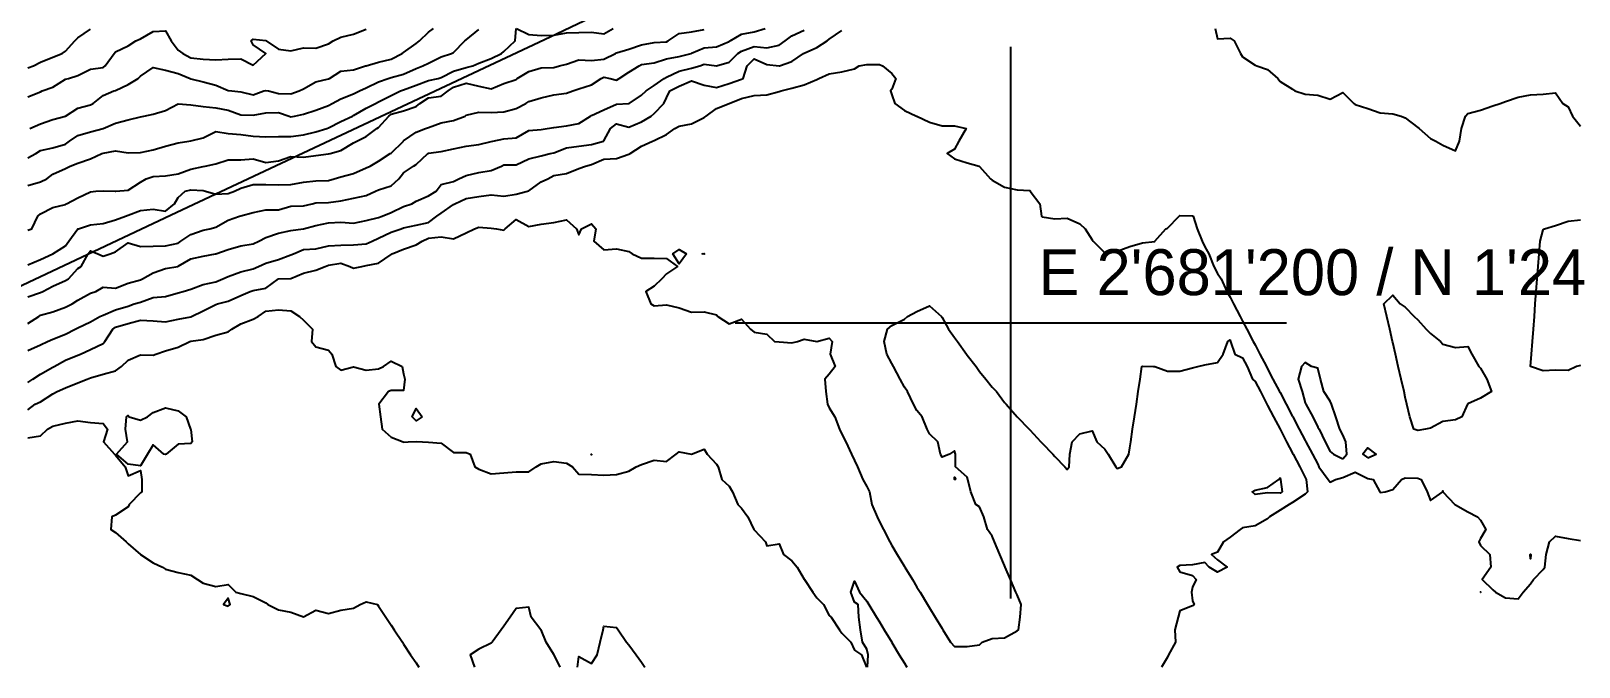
# Model space of a CAD drawing. Header units: metres. Extents: x 2681030 to 2681330, y 1246000 to 1246290.
# Drawn here: x 2681160.9 to 2681222.7, y 1246086.3 to 1246111.6 of the extents above; entities that cross this region are included whole.
import ezdxf

# ---------------------------------------------------------------- set-up
doc = ezdxf.new("R2010")
doc.units = ezdxf.units.M
for name, color, linetype in [('BASIS_HOEHENLINIEN', 8, 'Continuous'), ('BASIS_KOORD', 7, 'Continuous'), ('BASIS_PARZELLE', 7, 'Continuous')]:
    doc.layers.add(name, color=color, linetype=linetype)

msp = doc.modelspace()

# ---------------------------------------------------------------- linework, layer by layer
at = {"layer": 'BASIS_HOEHENLINIEN'}
for points in [[(2681160.75, 1246105.478, 0), (2681161.25, 1246105.625, 0), (2681161.499, 1246105.75, 0), (2681161.75, 1246105.928, 0), (2681162.25, 1246106.163, 0), (2681162.442, 1246106.25, 0), (2681162.75, 1246106.372, 0), (2681163.25, 1246106.541, 0), (2681163.702, 1246106.75, 0), (2681163.75, 1246106.767, 0), (2681164.25, 1246106.856, 0), (2681164.75, 1246106.781, 0), (2681165.25, 1246106.791, 0), (2681165.75, 1246106.905, 0), (2681166.25, 1246107.046, 0), (2681166.75, 1246107.185, 0), (2681167.179, 1246107.25, 0), (2681167.25, 1246107.264, 0), (2681167.75, 1246107.379, 0), (2681168.25, 1246107.63, 0), (2681168.75, 1246107.552, 0), (2681169.25, 1246107.513, 0), (2681169.75, 1246107.451, 0), (2681170.25, 1246107.419, 0), (2681170.75, 1246107.428, 0), (2681171.25, 1246107.44, 0), (2681171.75, 1246107.495, 0), (2681172.25, 1246107.625, 0), (2681172.692, 1246107.75, 0), (2681172.75, 1246107.773, 0), (2681173.25, 1246108.027, 0), (2681173.707, 1246108.25, 0), (2681173.75, 1246108.274, 0), (2681174.25, 1246108.563, 0), (2681174.625, 1246108.75, 0), (2681174.75, 1246108.815, 0), (2681175.25, 1246109.069, 0), (2681175.629, 1246109.25, 0), (2681175.75, 1246109.301, 0), (2681176.25, 1246109.477, 0), (2681176.75, 1246109.662, 0), (2681177.128, 1246109.75, 0), (2681177.25, 1246109.783, 0), (2681177.75, 1246110.04, 0), (2681178.25, 1246110.188, 0), (2681178.514, 1246110.25, 0), (2681178.75, 1246110.355, 0), (2681179.25, 1246110.551, 0), (2681179.657, 1246110.75, 0), (2681179.75, 1246110.83, 0), (2681180.21, 1246111.25, 0), (2681180.249, 1246111.75, 0)], [(2681160.75, 1246102.312, 0), (2681161.25, 1246102.527, 0), (2681161.743, 1246102.75, 0), (2681161.75, 1246102.756, 0), (2681162.25, 1246103.074, 0), (2681162.378, 1246103.25, 0), (2681162.75, 1246103.743, 0), (2681162.767, 1246103.75, 0), (2681163.25, 1246103.903, 0), (2681163.75, 1246103.956, 0), (2681164.25, 1246104.114, 0), (2681164.646, 1246104.25, 0), (2681164.75, 1246104.3, 0), (2681165.25, 1246104.483, 0), (2681165.75, 1246104.537, 0), (2681166.25, 1246104.455, 0), (2681166.601, 1246104.75, 0), (2681166.75, 1246105.005, 0), (2681167.035, 1246105.25, 0), (2681167.25, 1246105.301, 0), (2681167.75, 1246105.284, 0), (2681167.841, 1246105.25, 0), (2681168.25, 1246105.129, 0), (2681168.75, 1246105.154, 0), (2681169, 1246105.25, 0), (2681169.25, 1246105.367, 0), (2681169.75, 1246105.519, 0), (2681170.25, 1246105.522, 0), (2681170.75, 1246105.503, 0), (2681171.25, 1246105.516, 0), (2681171.75, 1246105.616, 0), (2681172.25, 1246105.664, 0), (2681172.75, 1246105.684, 0), (2681172.982, 1246105.75, 0), (2681173.25, 1246105.82, 0), (2681173.75, 1246105.956, 0), (2681174.25, 1246106.177, 0), (2681174.419, 1246106.25, 0), (2681174.75, 1246106.45, 0), (2681175.218, 1246106.75, 0), (2681175.25, 1246106.771, 0), (2681175.743, 1246107.25, 0), (2681175.75, 1246107.257, 0), (2681176.25, 1246107.609, 0), (2681176.623, 1246107.75, 0), (2681176.75, 1246107.798, 0), (2681177.25, 1246107.978, 0), (2681177.75, 1246108.066, 0), (2681178.204, 1246108.25, 0), (2681178.25, 1246108.284, 0), (2681178.75, 1246108.404, 0), (2681179.25, 1246108.39, 0), (2681179.75, 1246108.413, 0), (2681180.25, 1246108.547, 0), (2681180.63, 1246108.75, 0), (2681180.75, 1246108.824, 0), (2681181.25, 1246108.973, 0), (2681181.75, 1246109.094, 0), (2681182.25, 1246109.157, 0), (2681182.506, 1246109.25, 0), (2681182.75, 1246109.337, 0), (2681183.25, 1246109.502, 0), (2681183.646, 1246109.75, 0), (2681183.75, 1246109.799, 0), (2681183.994, 1246109.75, 0), (2681184.25, 1246109.681, 0), (2681184.353, 1246109.75, 0), (2681184.75, 1246110.001, 0), (2681185.163, 1246110.25, 0), (2681185.25, 1246110.305, 0), (2681185.75, 1246110.37, 0), (2681186.25, 1246110.539, 0), (2681186.75, 1246110.631, 0), (2681187.229, 1246110.75, 0), (2681187.25, 1246110.756, 0), (2681187.75, 1246110.977, 0), (2681188.25, 1246111.018, 0), (2681188.75, 1246111.23, 0), (2681188.788, 1246111.25, 0), (2681189.25, 1246111.515, 0), (2681189.75, 1246111.605, 0), (2681190.195, 1246111.75, 0)], [(2681160.75, 1246109.019, 0), (2681161.25, 1246109.218, 0), (2681161.322, 1246109.25, 0), (2681161.75, 1246109.405, 0), (2681162.25, 1246109.719, 0), (2681162.375, 1246109.75, 0), (2681162.75, 1246109.872, 0), (2681163.25, 1246110.122, 0), (2681163.75, 1246110.193, 0), (2681163.841, 1246110.25, 0), (2681164.192, 1246110.75, 0), (2681164.25, 1246110.819, 0), (2681164.75, 1246111.055, 0), (2681165.059, 1246111.25, 0), (2681165.25, 1246111.326, 0), (2681165.75, 1246111.624, 0), (2681166.25, 1246111.645, 0), (2681166.473, 1246111.25, 0), (2681166.75, 1246110.882, 0), (2681166.936, 1246110.75, 0), (2681167.25, 1246110.571, 0), (2681167.75, 1246110.516, 0), (2681168.25, 1246110.497, 0), (2681168.75, 1246110.515, 0), (2681169.25, 1246110.537, 0), (2681169.75, 1246110.282, 0), (2681170.25, 1246110.75, 0), (2681169.75, 1246111.093, 0), (2681169.667, 1246111.25, 0), (2681169.75, 1246111.318, 0), (2681170.25, 1246111.261, 0), (2681170.257, 1246111.25, 0), (2681170.75, 1246110.919, 0), (2681171.25, 1246110.858, 0), (2681171.75, 1246110.969, 0), (2681172.25, 1246110.96, 0), (2681172.75, 1246111.136, 0), (2681172.934, 1246111.25, 0), (2681173.25, 1246111.401, 0), (2681173.75, 1246111.52, 0), (2681174.25, 1246111.718, 0)], [(2681160.75, 1246110.173, 0), (2681160.967, 1246110.25, 0), (2681161.25, 1246110.395, 0), (2681161.75, 1246110.594, 0), (2681162.114, 1246110.75, 0), (2681162.25, 1246110.833, 0), (2681162.62, 1246111.25, 0), (2681162.75, 1246111.365, 0), (2681163.25, 1246111.713, 0)], [(2681160.75, 1246103.689, 0), (2681160.905, 1246103.75, 0), (2681161.143, 1246104.25, 0), (2681161.25, 1246104.347, 0), (2681161.75, 1246104.598, 0), (2681162.25, 1246104.726, 0), (2681162.297, 1246104.75, 0), (2681162.75, 1246104.979, 0), (2681163.25, 1246105.231, 0), (2681163.456, 1246105.25, 0), (2681163.75, 1246105.269, 0), (2681164.232, 1246105.25, 0), (2681164.25, 1246105.249, 0), (2681164.264, 1246105.25, 0), (2681164.75, 1246105.288, 0), (2681165.25, 1246105.614, 0), (2681165.469, 1246105.75, 0), (2681165.75, 1246105.84, 0), (2681166.25, 1246105.865, 0), (2681166.75, 1246105.945, 0), (2681167.25, 1246106.133, 0), (2681167.75, 1246106.233, 0), (2681167.834, 1246106.25, 0), (2681168.25, 1246106.346, 0), (2681168.75, 1246106.5, 0), (2681169.25, 1246106.502, 0), (2681169.75, 1246106.545, 0), (2681170.25, 1246106.396, 0), (2681170.75, 1246106.465, 0), (2681171.25, 1246106.63, 0), (2681171.75, 1246106.611, 0), (2681172.25, 1246106.674, 0), (2681172.75, 1246106.737, 0), (2681172.816, 1246106.75, 0), (2681173.25, 1246106.87, 0), (2681173.75, 1246107.178, 0), (2681173.879, 1246107.25, 0), (2681174.25, 1246107.434, 0), (2681174.678, 1246107.75, 0), (2681174.75, 1246107.794, 0), (2681175.163, 1246108.25, 0), (2681175.25, 1246108.32, 0), (2681175.75, 1246108.459, 0), (2681176.25, 1246108.628, 0), (2681176.398, 1246108.75, 0), (2681176.75, 1246108.983, 0), (2681177.25, 1246109.037, 0), (2681177.534, 1246109.25, 0), (2681177.75, 1246109.397, 0), (2681178.25, 1246109.56, 0), (2681178.75, 1246109.442, 0), (2681179.25, 1246109.334, 0), (2681179.75, 1246109.547, 0), (2681180.25, 1246109.714, 0), (2681180.292, 1246109.75, 0), (2681180.75, 1246110.031, 0), (2681181.25, 1246110.168, 0), (2681181.75, 1246110.194, 0), (2681181.973, 1246110.25, 0), (2681182.25, 1246110.323, 0), (2681182.75, 1246110.493, 0), (2681183.25, 1246110.47, 0), (2681183.75, 1246110.522, 0), (2681184.218, 1246110.75, 0), (2681184.25, 1246110.77, 0), (2681184.75, 1246110.916, 0), (2681185.25, 1246111.088, 0), (2681185.75, 1246111.189, 0), (2681186.25, 1246111.211, 0), (2681186.318, 1246111.25, 0), (2681186.75, 1246111.541, 0), (2681187.25, 1246111.612, 0), (2681187.75, 1246111.702, 0)], [(2681160.75, 1246106.576, 0), (2681161.065, 1246106.75, 0), (2681161.25, 1246106.879, 0), (2681161.75, 1246106.984, 0), (2681162.25, 1246107.121, 0), (2681162.414, 1246107.25, 0), (2681162.75, 1246107.475, 0), (2681163.25, 1246107.616, 0), (2681163.75, 1246107.747, 0), (2681163.759, 1246107.75, 0), (2681164.25, 1246107.972, 0), (2681164.75, 1246108.102, 0), (2681165.25, 1246108.22, 0), (2681165.381, 1246108.25, 0), (2681165.75, 1246108.329, 0), (2681166.25, 1246108.471, 0), (2681166.75, 1246108.742, 0), (2681167.25, 1246108.698, 0), (2681167.75, 1246108.634, 0), (2681168.25, 1246108.576, 0), (2681168.75, 1246108.485, 0), (2681169.25, 1246108.298, 0), (2681169.75, 1246108.289, 0), (2681170.25, 1246108.381, 0), (2681170.75, 1246108.391, 0), (2681171.18, 1246108.25, 0), (2681171.25, 1246108.223, 0), (2681171.396, 1246108.25, 0), (2681171.75, 1246108.33, 0), (2681172.25, 1246108.486, 0), (2681172.75, 1246108.67, 0), (2681172.896, 1246108.75, 0), (2681173.25, 1246108.942, 0), (2681173.75, 1246109.132, 0), (2681173.991, 1246109.25, 0), (2681174.25, 1246109.38, 0), (2681174.75, 1246109.622, 0), (2681175.133, 1246109.75, 0), (2681175.25, 1246109.784, 0), (2681175.75, 1246109.928, 0), (2681176.25, 1246110.147, 0), (2681176.523, 1246110.25, 0), (2681176.75, 1246110.361, 0), (2681177.25, 1246110.609, 0), (2681177.661, 1246110.75, 0), (2681177.75, 1246110.79, 0), (2681178.197, 1246111.25, 0), (2681178.25, 1246111.294, 0), (2681178.75, 1246111.701, 0)], [(2681160.75, 1246101.029, 0), (2681161.25, 1246101.212, 0), (2681161.344, 1246101.25, 0), (2681161.75, 1246101.456, 0), (2681162.25, 1246101.691, 0), (2681162.366, 1246101.75, 0), (2681162.75, 1246102.167, 0), (2681162.872, 1246102.25, 0), (2681163.155, 1246102.75, 0), (2681163.25, 1246102.865, 0), (2681163.543, 1246102.75, 0), (2681163.75, 1246102.659, 0), (2681164.03, 1246102.75, 0), (2681164.25, 1246102.826, 0), (2681164.75, 1246103.185, 0), (2681165.25, 1246103.047, 0), (2681165.75, 1246103.054, 0), (2681166.25, 1246103.075, 0), (2681166.75, 1246103.172, 0), (2681166.855, 1246103.25, 0), (2681167.25, 1246103.521, 0), (2681167.75, 1246103.695, 0), (2681168.014, 1246103.75, 0), (2681168.25, 1246103.814, 0), (2681168.75, 1246104.09, 0), (2681169.195, 1246104.25, 0), (2681169.25, 1246104.266, 0), (2681169.75, 1246104.4, 0), (2681170.25, 1246104.504, 0), (2681170.75, 1246104.504, 0), (2681171.25, 1246104.648, 0), (2681171.75, 1246104.67, 0), (2681172.104, 1246104.75, 0), (2681172.25, 1246104.785, 0), (2681172.75, 1246104.793, 0), (2681173.25, 1246104.865, 0), (2681173.75, 1246104.978, 0), (2681174.25, 1246105.085, 0), (2681174.632, 1246105.25, 0), (2681174.75, 1246105.303, 0), (2681175.25, 1246105.464, 0), (2681175.557, 1246105.75, 0), (2681175.75, 1246105.986, 0), (2681176.151, 1246106.25, 0), (2681176.25, 1246106.317, 0), (2681176.719, 1246106.75, 0), (2681176.75, 1246106.769, 0), (2681177.25, 1246106.839, 0), (2681177.75, 1246106.944, 0), (2681178.25, 1246107.054, 0), (2681178.75, 1246107.111, 0), (2681179.25, 1246107.235, 0), (2681179.312, 1246107.25, 0), (2681179.75, 1246107.341, 0), (2681180.25, 1246107.378, 0), (2681180.75, 1246107.676, 0), (2681181.25, 1246107.712, 0), (2681181.484, 1246107.75, 0), (2681181.75, 1246107.798, 0), (2681182.25, 1246107.858, 0), (2681182.75, 1246107.951, 0), (2681183.215, 1246108.25, 0), (2681183.25, 1246108.267, 0), (2681183.75, 1246108.503, 0), (2681184.25, 1246108.728, 0), (2681184.75, 1246108.744, 0), (2681184.759, 1246108.75, 0), (2681185.25, 1246109.08, 0), (2681185.437, 1246109.25, 0), (2681185.75, 1246109.469, 0), (2681186.153, 1246109.75, 0), (2681186.25, 1246109.805, 0), (2681186.75, 1246110.038, 0), (2681187.25, 1246110.164, 0), (2681187.575, 1246110.25, 0), (2681187.75, 1246110.315, 0), (2681188.25, 1246110.254, 0), (2681188.75, 1246110.404, 0), (2681189.091, 1246110.75, 0), (2681189.25, 1246110.846, 0), (2681189.75, 1246111.031, 0), (2681190.25, 1246110.973, 0), (2681190.75, 1246111.078, 0), (2681190.985, 1246111.25, 0), (2681191.25, 1246111.449, 0), (2681191.75, 1246111.677, 0)], [(2681160.75, 1246099.972, 0), (2681161.181, 1246100.25, 0), (2681161.25, 1246100.3, 0), (2681161.75, 1246100.432, 0), (2681162.25, 1246100.622, 0), (2681162.517, 1246100.75, 0), (2681162.75, 1246100.898, 0), (2681163.25, 1246101.176, 0), (2681163.468, 1246101.25, 0), (2681163.75, 1246101.423, 0), (2681164.25, 1246101.377, 0), (2681164.75, 1246101.576, 0), (2681165.25, 1246101.715, 0), (2681165.324, 1246101.75, 0), (2681165.75, 1246101.991, 0), (2681166.25, 1246102.165, 0), (2681166.739, 1246102.25, 0), (2681166.75, 1246102.252, 0), (2681167.25, 1246102.553, 0), (2681167.75, 1246102.656, 0), (2681168.243, 1246102.75, 0), (2681168.25, 1246102.752, 0), (2681168.75, 1246102.92, 0), (2681169.25, 1246103.074, 0), (2681169.75, 1246103.151, 0), (2681169.967, 1246103.25, 0), (2681170.25, 1246103.398, 0), (2681170.75, 1246103.572, 0), (2681171.25, 1246103.683, 0), (2681171.745, 1246103.75, 0), (2681171.75, 1246103.751, 0), (2681172.25, 1246103.883, 0), (2681172.75, 1246103.986, 0), (2681173.25, 1246104.015, 0), (2681173.75, 1246103.972, 0), (2681174.25, 1246104.078, 0), (2681174.75, 1246104.195, 0), (2681174.89, 1246104.25, 0), (2681175.25, 1246104.399, 0), (2681175.75, 1246104.643, 0), (2681176.075, 1246104.75, 0), (2681176.25, 1246104.85, 0), (2681176.75, 1246105.063, 0), (2681177.055, 1246105.25, 0), (2681177.25, 1246105.521, 0), (2681177.75, 1246105.634, 0), (2681177.961, 1246105.75, 0), (2681178.25, 1246105.877, 0), (2681178.75, 1246105.999, 0), (2681179.25, 1246106.07, 0), (2681179.664, 1246106.25, 0), (2681179.75, 1246106.306, 0), (2681180.25, 1246106.303, 0), (2681180.75, 1246106.54, 0), (2681181.25, 1246106.662, 0), (2681181.604, 1246106.75, 0), (2681181.75, 1246106.784, 0), (2681182.25, 1246106.987, 0), (2681182.75, 1246107.05, 0), (2681183.25, 1246107.119, 0), (2681183.728, 1246107.25, 0), (2681183.75, 1246107.261, 0), (2681184.01, 1246107.75, 0), (2681184.25, 1246107.939, 0), (2681184.75, 1246107.805, 0), (2681185.25, 1246108.016, 0), (2681185.634, 1246108.25, 0), (2681185.75, 1246108.348, 0), (2681186.138, 1246108.75, 0), (2681186.25, 1246108.976, 0), (2681186.38, 1246109.25, 0), (2681186.75, 1246109.449, 0), (2681187.25, 1246109.657, 0), (2681187.75, 1246109.476, 0), (2681188.25, 1246109.393, 0), (2681188.75, 1246109.545, 0), (2681189.25, 1246109.719, 0), (2681189.304, 1246109.75, 0), (2681189.466, 1246110.25, 0), (2681189.75, 1246110.536, 0), (2681190.25, 1246110.303, 0), (2681190.741, 1246110.25, 0), (2681190.75, 1246110.249, 0), (2681190.755, 1246110.25, 0), (2681191.25, 1246110.422, 0), (2681191.722, 1246110.75, 0), (2681191.75, 1246110.764, 0), (2681192.25, 1246110.987, 0), (2681192.66, 1246111.25, 0), (2681192.75, 1246111.32, 0), (2681193.25, 1246111.669, 0)], [(2681160.829, 1246107.75, 0), (2681161.25, 1246107.945, 0), (2681161.75, 1246108.116, 0), (2681162.25, 1246108.249, 0), (2681162.252, 1246108.25, 0), (2681162.75, 1246108.56, 0), (2681163.25, 1246108.695, 0), (2681163.361, 1246108.75, 0), (2681163.75, 1246109.064, 0), (2681164.175, 1246109.25, 0), (2681164.25, 1246109.274, 0), (2681164.75, 1246109.515, 0), (2681165.147, 1246109.75, 0), (2681165.25, 1246109.848, 0), (2681165.75, 1246110.185, 0), (2681166.25, 1246110.082, 0), (2681166.75, 1246109.953, 0), (2681167.228, 1246109.75, 0), (2681167.25, 1246109.74, 0), (2681167.75, 1246109.622, 0), (2681168.25, 1246109.483, 0), (2681168.75, 1246109.27, 0), (2681168.89, 1246109.25, 0), (2681169.25, 1246109.213, 0), (2681169.75, 1246109.099, 0), (2681170.166, 1246109.25, 0), (2681170.25, 1246109.276, 0), (2681170.36, 1246109.25, 0), (2681170.75, 1246109.156, 0), (2681171.25, 1246109.131, 0), (2681171.582, 1246109.25, 0), (2681171.75, 1246109.336, 0), (2681172.25, 1246109.612, 0), (2681172.75, 1246109.737, 0), (2681172.798, 1246109.75, 0), (2681173.25, 1246110.036, 0), (2681173.75, 1246110.088, 0), (2681174.234, 1246110.25, 0), (2681174.25, 1246110.257, 0), (2681174.75, 1246110.401, 0), (2681175.25, 1246110.517, 0), (2681175.692, 1246110.75, 0), (2681175.75, 1246110.786, 0), (2681176.25, 1246111.141, 0), (2681176.38, 1246111.25, 0), (2681176.75, 1246111.597, 0), (2681176.944, 1246111.75, 0)], [(2681180.253, 1246111.75, 0), (2681180.75, 1246111.509, 0), (2681181.25, 1246111.471, 0), (2681181.75, 1246111.48, 0), (2681182.25, 1246111.571, 0), (2681182.75, 1246111.583, 0), (2681183.25, 1246111.602, 0), (2681183.75, 1246111.536, 0), (2681184.124, 1246111.75, 0)], [(2681208.154, 1246111.75, 0), (2681208.25, 1246111.327, 0), (2681208.75, 1246111.361, 0), (2681208.916, 1246111.25, 0), (2681209.168, 1246110.75, 0), (2681209.25, 1246110.608, 0), (2681209.75, 1246110.279, 0), (2681209.823, 1246110.25, 0), (2681210.25, 1246110.104, 0), (2681210.653, 1246109.75, 0), (2681210.75, 1246109.631, 0), (2681211.25, 1246109.318, 0), (2681211.338, 1246109.25, 0), (2681211.75, 1246109.125, 0), (2681212.25, 1246109.084, 0), (2681212.75, 1246108.929, 0), (2681213.25, 1246109.192, 0), (2681213.692, 1246108.75, 0), (2681213.75, 1246108.708, 0), (2681214.25, 1246108.553, 0), (2681214.75, 1246108.382, 0), (2681215.25, 1246108.332, 0), (2681215.579, 1246108.25, 0), (2681215.75, 1246108.176, 0), (2681216.25, 1246107.795, 0), (2681216.306, 1246107.75, 0), (2681216.75, 1246107.357, 0), (2681216.962, 1246107.25, 0), (2681217.25, 1246107.088, 0), (2681217.75, 1246106.868, 0), (2681217.909, 1246107.25, 0), (2681217.998, 1246107.75, 0), (2681218.158, 1246108.25, 0), (2681218.25, 1246108.349, 0), (2681218.75, 1246108.481, 0), (2681219.25, 1246108.651, 0), (2681219.531, 1246108.75, 0), (2681219.75, 1246108.827, 0), (2681220.25, 1246109.004, 0), (2681220.75, 1246109.097, 0), (2681221.25, 1246109.128, 0), (2681221.75, 1246109.174, 0), (2681222.034, 1246108.75, 0), (2681222.25, 1246108.624, 0), (2681222.421, 1246108.25, 0), (2681222.75, 1246107.844, 0)], [(2681160.75, 1246098.887, 0), (2681161.25, 1246099.123, 0), (2681161.534, 1246099.25, 0), (2681161.75, 1246099.346, 0), (2681162.25, 1246099.546, 0), (2681162.639, 1246099.75, 0), (2681162.75, 1246099.795, 0), (2681163.25, 1246100.039, 0), (2681163.626, 1246100.25, 0), (2681163.75, 1246100.305, 0), (2681164.25, 1246100.512, 0), (2681164.75, 1246100.666, 0), (2681164.999, 1246100.75, 0), (2681165.25, 1246100.828, 0), (2681165.75, 1246101.006, 0), (2681166.25, 1246101.043, 0), (2681166.75, 1246101.194, 0), (2681166.954, 1246101.25, 0), (2681167.25, 1246101.335, 0), (2681167.75, 1246101.524, 0), (2681168.25, 1246101.629, 0), (2681168.527, 1246101.75, 0), (2681168.75, 1246101.847, 0), (2681169.25, 1246102.029, 0), (2681169.75, 1246102.157, 0), (2681169.958, 1246102.25, 0), (2681170.25, 1246102.376, 0), (2681170.75, 1246102.525, 0), (2681171.25, 1246102.709, 0), (2681171.35, 1246102.75, 0), (2681171.75, 1246102.925, 0), (2681172.25, 1246102.954, 0), (2681172.75, 1246103.066, 0), (2681173.25, 1246103.1, 0), (2681173.75, 1246103.112, 0), (2681174.25, 1246103.145, 0), (2681174.495, 1246103.25, 0), (2681174.75, 1246103.371, 0), (2681175.25, 1246103.62, 0), (2681175.648, 1246103.75, 0), (2681175.75, 1246103.791, 0), (2681176.25, 1246103.9, 0), (2681176.75, 1246104.003, 0), (2681177.08, 1246104.25, 0), (2681177.25, 1246104.368, 0), (2681177.75, 1246104.715, 0), (2681177.793, 1246104.75, 0), (2681178.25, 1246104.963, 0), (2681178.75, 1246105.034, 0), (2681179.25, 1246105.11, 0), (2681179.75, 1246105.057, 0), (2681180.25, 1246105.132, 0), (2681180.696, 1246105.25, 0), (2681180.75, 1246105.269, 0), (2681181.25, 1246105.619, 0), (2681181.504, 1246105.75, 0), (2681181.75, 1246105.878, 0), (2681182.25, 1246105.962, 0), (2681182.75, 1246106.155, 0), (2681183.01, 1246106.25, 0), (2681183.25, 1246106.31, 0), (2681183.75, 1246106.525, 0), (2681184.25, 1246106.551, 0), (2681184.75, 1246106.722, 0), (2681184.799, 1246106.75, 0), (2681185.25, 1246107.054, 0), (2681185.69, 1246107.25, 0), (2681185.75, 1246107.271, 0), (2681186.25, 1246107.514, 0), (2681186.588, 1246107.75, 0), (2681186.75, 1246107.84, 0), (2681187.25, 1246107.941, 0), (2681187.75, 1246108.195, 0), (2681187.827, 1246108.25, 0), (2681188.25, 1246108.557, 0), (2681188.746, 1246108.75, 0), (2681188.75, 1246108.751, 0), (2681189.25, 1246108.952, 0), (2681189.75, 1246109.073, 0), (2681190.25, 1246109.095, 0), (2681190.75, 1246109.224, 0), (2681190.823, 1246109.25, 0), (2681191.25, 1246109.366, 0), (2681191.75, 1246109.497, 0), (2681192.25, 1246109.709, 0), (2681192.33, 1246109.75, 0), (2681192.75, 1246109.934, 0), (2681193.25, 1246110.009, 0), (2681193.75, 1246110.134, 0), (2681193.942, 1246110.25, 0), (2681194.25, 1246110.308, 0), (2681194.75, 1246110.307, 0), (2681194.875, 1246110.25, 0), (2681195.25, 1246109.951, 0), (2681195.405, 1246109.75, 0), (2681195.25, 1246109.317, 0), (2681195.196, 1246109.25, 0), (2681195.25, 1246109.096, 0), (2681195.366, 1246108.75, 0), (2681195.75, 1246108.477, 0), (2681196.237, 1246108.25, 0), (2681196.25, 1246108.244, 0), (2681196.75, 1246108.009, 0), (2681197.25, 1246107.854, 0), (2681197.75, 1246107.865, 0), (2681198.209, 1246107.75, 0), (2681197.917, 1246107.25, 0), (2681197.75, 1246106.932, 0), (2681197.451, 1246106.75, 0), (2681197.75, 1246106.548, 0), (2681198.25, 1246106.382, 0), (2681198.728, 1246106.25, 0), (2681198.75, 1246106.239, 0), (2681199.191, 1246105.75, 0), (2681199.25, 1246105.697, 0), (2681199.75, 1246105.412, 0), (2681200.25, 1246105.31, 0), (2681200.75, 1246105.275, 0), (2681200.769, 1246105.25, 0), (2681201.159, 1246104.75, 0), (2681201.218, 1246104.25, 0), (2681201.25, 1246104.224, 0), (2681201.75, 1246104.145, 0), (2681202.25, 1246104.178, 0), (2681202.75, 1246103.942, 0), (2681202.963, 1246103.75, 0), (2681203.25, 1246103.315, 0), (2681203.29, 1246103.25, 0), (2681203.75, 1246102.796, 0), (2681204.25, 1246102.853, 0), (2681204.75, 1246103.048, 0), (2681205.25, 1246103.195, 0), (2681205.75, 1246103.247, 0), (2681205.754, 1246103.25, 0), (2681206.191, 1246103.75, 0), (2681206.25, 1246103.778, 0), (2681206.722, 1246104.25, 0), (2681206.75, 1246104.283, 0), (2681207.25, 1246104.271, 0), (2681207.276, 1246104.25, 0), (2681207.432, 1246103.75, 0), (2681207.637, 1246103.25, 0), (2681207.75, 1246103.03, 0), (2681207.91, 1246102.75, 0), (2681208.103, 1246102.25, 0), (2681208.25, 1246101.969, 0), (2681208.4, 1246101.75, 0), (2681208.627, 1246101.25, 0), (2681208.75, 1246101.016, 0), (2681208.895, 1246100.75, 0), (2681209.153, 1246100.25, 0), (2681209.25, 1246100.065, 0), (2681209.415, 1246099.75, 0), (2681209.678, 1246099.25, 0), (2681209.75, 1246099.113, 0), (2681209.941, 1246098.75, 0), (2681210.203, 1246098.25, 0), (2681210.25, 1246098.161, 0), (2681210.466, 1246097.75, 0), (2681210.729, 1246097.25, 0), (2681210.75, 1246097.21, 0), (2681210.991, 1246096.75, 0), (2681211.25, 1246096.258, 0), (2681211.254, 1246096.25, 0), (2681211.517, 1246095.75, 0), (2681211.75, 1246095.306, 0), (2681211.78, 1246095.25, 0), (2681212.042, 1246094.75, 0), (2681212.25, 1246094.355, 0), (2681212.302, 1246094.25, 0), (2681212.663, 1246093.75, 0), (2681212.75, 1246093.637, 0), (2681212.957, 1246093.75, 0), (2681213.25, 1246093.826, 0), (2681213.75, 1246094.036, 0), (2681214.25, 1246093.782, 0), (2681214.469, 1246093.75, 0), (2681214.733, 1246093.25, 0), (2681214.75, 1246093.228, 0), (2681214.94, 1246093.25, 0), (2681215.25, 1246093.347, 0), (2681215.591, 1246093.75, 0), (2681215.75, 1246093.814, 0), (2681216.25, 1246093.797, 0), (2681216.38, 1246093.75, 0), (2681216.628, 1246093.25, 0), (2681216.75, 1246092.91, 0), (2681217.248, 1246093.25, 0), (2681217.25, 1246093.289, 0), (2681217.254, 1246093.25, 0), (2681217.729, 1246092.75, 0), (2681217.75, 1246092.73, 0), (2681218.25, 1246092.459, 0), (2681218.634, 1246092.25, 0), (2681218.75, 1246092.114, 0), (2681218.961, 1246091.75, 0), (2681218.75, 1246091.389, 0), (2681218.68, 1246091.25, 0), (2681218.75, 1246091.109, 0), (2681219.122, 1246090.75, 0), (2681219.163, 1246090.25, 0), (2681218.814, 1246089.75, 0), (2681219.25, 1246089.334, 0), (2681219.344, 1246089.25, 0), (2681219.75, 1246089.018, 0), (2681220.25, 1246088.981, 0), (2681220.456, 1246089.25, 0), (2681220.75, 1246089.585, 0), (2681220.865, 1246089.75, 0), (2681221.25, 1246090.145, 0), (2681221.321, 1246090.25, 0), (2681221.369, 1246090.75, 0), (2681221.51, 1246091.25, 0), (2681221.75, 1246091.477, 0), (2681222.25, 1246091.384, 0), (2681222.75, 1246091.308, 0)], [(2681160.75, 1246097.615, 0), (2681160.95, 1246097.75, 0), (2681161.25, 1246097.946, 0), (2681161.75, 1246098.225, 0), (2681161.8, 1246098.25, 0), (2681162.25, 1246098.5, 0), (2681162.75, 1246098.706, 0), (2681162.844, 1246098.75, 0), (2681163.25, 1246098.933, 0), (2681163.75, 1246099.172, 0), (2681163.827, 1246099.25, 0), (2681164.142, 1246099.75, 0), (2681164.25, 1246099.821, 0), (2681164.75, 1246099.965, 0), (2681165.25, 1246100.104, 0), (2681165.75, 1246100.07, 0), (2681166.25, 1246100.042, 0), (2681166.75, 1246100.137, 0), (2681167.25, 1246100.234, 0), (2681167.284, 1246100.25, 0), (2681167.75, 1246100.477, 0), (2681168.25, 1246100.729, 0), (2681168.318, 1246100.75, 0), (2681168.75, 1246100.859, 0), (2681169.25, 1246101.093, 0), (2681169.631, 1246101.25, 0), (2681169.75, 1246101.292, 0), (2681170.25, 1246101.384, 0), (2681170.75, 1246101.75, 0), (2681170.75, 1246101.75, 0), (2681171.25, 1246101.771, 0), (2681171.75, 1246101.984, 0), (2681172.25, 1246102.096, 0), (2681172.615, 1246102.25, 0), (2681172.75, 1246102.292, 0), (2681173.25, 1246102.377, 0), (2681173.6, 1246102.25, 0), (2681173.75, 1246102.184, 0), (2681174.085, 1246102.25, 0), (2681174.25, 1246102.284, 0), (2681174.75, 1246102.383, 0), (2681175.25, 1246102.719, 0), (2681175.289, 1246102.75, 0), (2681175.75, 1246102.941, 0), (2681176.25, 1246103.112, 0), (2681176.494, 1246103.25, 0), (2681176.75, 1246103.371, 0), (2681177.25, 1246103.427, 0), (2681177.75, 1246103.349, 0), (2681178.25, 1246103.591, 0), (2681178.587, 1246103.75, 0), (2681178.75, 1246103.809, 0), (2681179.25, 1246103.781, 0), (2681179.455, 1246103.75, 0), (2681179.75, 1246103.7, 0), (2681179.809, 1246103.75, 0), (2681180.25, 1246104.126, 0), (2681180.75, 1246103.842, 0), (2681181.25, 1246103.932, 0), (2681181.75, 1246103.999, 0), (2681182.25, 1246104.11, 0), (2681182.656, 1246103.75, 0), (2681182.75, 1246103.506, 0), (2681182.853, 1246103.75, 0), (2681183.25, 1246103.946, 0), (2681183.43, 1246103.75, 0), (2681183.342, 1246103.25, 0), (2681183.75, 1246102.907, 0), (2681184.25, 1246102.955, 0), (2681184.75, 1246102.85, 0), (2681184.878, 1246102.75, 0), (2681185.25, 1246102.576, 0), (2681185.75, 1246102.583, 0), (2681186.25, 1246102.561, 0), (2681186.682, 1246102.25, 0), (2681186.25, 1246101.956, 0), (2681186.058, 1246101.75, 0), (2681185.75, 1246101.462, 0), (2681185.424, 1246101.25, 0), (2681185.625, 1246100.75, 0), (2681185.75, 1246100.673, 0), (2681186.25, 1246100.709, 0), (2681186.75, 1246100.6, 0), (2681187.25, 1246100.417, 0), (2681187.75, 1246100.436, 0), (2681188.25, 1246100.321, 0), (2681188.296, 1246100.25, 0), (2681188.75, 1246099.959, 0), (2681189.25, 1246100.141, 0), (2681189.598, 1246099.75, 0), (2681189.75, 1246099.628, 0), (2681190.25, 1246099.549, 0), (2681190.566, 1246099.25, 0), (2681190.75, 1246099.241, 0), (2681191.25, 1246099.194, 0), (2681191.484, 1246099.25, 0), (2681191.75, 1246099.35, 0), (2681192.25, 1246099.251, 0), (2681192.75, 1246099.384, 0), (2681192.86, 1246099.25, 0), (2681192.788, 1246098.75, 0), (2681192.99, 1246098.25, 0), (2681192.75, 1246097.947, 0), (2681192.575, 1246097.75, 0), (2681192.609, 1246097.25, 0), (2681192.683, 1246096.75, 0), (2681192.75, 1246096.608, 0), (2681192.976, 1246096.25, 0), (2681193.154, 1246095.75, 0), (2681193.25, 1246095.548, 0), (2681193.403, 1246095.25, 0), (2681193.632, 1246094.75, 0), (2681193.75, 1246094.503, 0), (2681193.871, 1246094.25, 0), (2681194.094, 1246093.75, 0), (2681194.25, 1246093.458, 0), (2681194.349, 1246093.25, 0), (2681194.449, 1246092.75, 0), (2681194.655, 1246092.25, 0), (2681194.75, 1246092.051, 0), (2681194.91, 1246091.75, 0), (2681195.161, 1246091.25, 0), (2681195.25, 1246091.103, 0), (2681195.464, 1246090.75, 0), (2681195.75, 1246090.277, 0), (2681195.766, 1246090.25, 0), (2681196.069, 1246089.75, 0), (2681196.25, 1246089.451, 0), (2681196.372, 1246089.25, 0), (2681196.675, 1246088.75, 0), (2681196.75, 1246088.626, 0), (2681196.977, 1246088.25, 0), (2681197.25, 1246087.8, 0), (2681197.28, 1246087.75, 0), (2681197.583, 1246087.25, 0), (2681197.75, 1246087.074, 0), (2681198.25, 1246087.077, 0), (2681198.75, 1246087.146, 0), (2681198.851, 1246087.25, 0), (2681199.25, 1246087.399, 0), (2681199.75, 1246087.42, 0), (2681200.25, 1246087.708, 0), (2681200.309, 1246087.75, 0), (2681200.376, 1246088.25, 0), (2681200.414, 1246088.75, 0), (2681200.25, 1246089.136, 0), (2681200.192, 1246089.25, 0), (2681199.988, 1246089.75, 0), (2681199.775, 1246090.25, 0), (2681199.75, 1246090.309, 0), (2681199.554, 1246090.75, 0), (2681199.349, 1246091.25, 0), (2681199.25, 1246091.483, 0), (2681199.065, 1246091.75, 0), (2681198.923, 1246092.25, 0), (2681198.75, 1246092.657, 0), (2681198.603, 1246092.75, 0), (2681198.407, 1246093.25, 0), (2681198.284, 1246093.75, 0), (2681198.25, 1246093.831, 0), (2681197.793, 1246094.25, 0), (2681197.794, 1246094.75, 0), (2681197.75, 1246094.882, 0), (2681197.544, 1246094.75, 0), (2681197.25, 1246094.64, 0), (2681197.191, 1246094.75, 0), (2681197.079, 1246095.25, 0), (2681196.75, 1246095.572, 0), (2681196.654, 1246095.75, 0), (2681196.454, 1246096.25, 0), (2681196.25, 1246096.503, 0), (2681196.118, 1246096.75, 0), (2681195.873, 1246097.25, 0), (2681195.75, 1246097.435, 0), (2681195.581, 1246097.75, 0), (2681195.316, 1246098.25, 0), (2681195.25, 1246098.367, 0), (2681195.044, 1246098.75, 0), (2681194.941, 1246099.25, 0), (2681195.071, 1246099.75, 0), (2681195.25, 1246099.896, 0), (2681195.75, 1246100.14, 0), (2681195.868, 1246100.25, 0), (2681196.25, 1246100.452, 0), (2681196.75, 1246100.674, 0), (2681197.23, 1246100.25, 0), (2681197.25, 1246100.215, 0), (2681197.513, 1246099.75, 0), (2681197.75, 1246099.416, 0), (2681197.873, 1246099.25, 0), (2681198.222, 1246098.75, 0), (2681198.25, 1246098.71, 0), (2681198.611, 1246098.25, 0), (2681198.75, 1246098.05, 0), (2681198.994, 1246097.75, 0), (2681199.25, 1246097.428, 0), (2681199.421, 1246097.25, 0), (2681199.75, 1246096.813, 0), (2681199.81, 1246096.75, 0), (2681200.248, 1246096.25, 0), (2681200.25, 1246096.247, 0), (2681200.726, 1246095.75, 0), (2681200.75, 1246095.72, 0), (2681201.197, 1246095.25, 0), (2681201.25, 1246095.194, 0), (2681201.672, 1246094.75, 0), (2681201.75, 1246094.668, 0), (2681202.152, 1246094.25, 0), (2681202.25, 1246094.147, 0), (2681202.322, 1246094.25, 0), (2681202.35, 1246094.75, 0), (2681202.445, 1246095.25, 0), (2681202.75, 1246095.573, 0), (2681203.25, 1246095.682, 0), (2681203.426, 1246095.25, 0), (2681203.75, 1246094.952, 0), (2681203.88, 1246094.75, 0), (2681204.188, 1246094.25, 0), (2681204.25, 1246094.179, 0), (2681204.418, 1246094.25, 0), (2681204.712, 1246094.75, 0), (2681204.75, 1246095.001, 0), (2681204.787, 1246095.25, 0), (2681204.861, 1246095.75, 0), (2681204.936, 1246096.25, 0), (2681205.01, 1246096.75, 0), (2681205.085, 1246097.25, 0), (2681205.159, 1246097.75, 0), (2681205.234, 1246098.25, 0), (2681205.25, 1246098.267, 0), (2681205.699, 1246098.25, 0), (2681205.75, 1246098.248, 0), (2681206.25, 1246098.072, 0), (2681206.75, 1246098.061, 0), (2681207.25, 1246098.199, 0), (2681207.462, 1246098.25, 0), (2681207.75, 1246098.315, 0), (2681208.25, 1246098.412, 0), (2681208.471, 1246098.75, 0), (2681208.664, 1246099.25, 0), (2681208.75, 1246099.321, 0), (2681208.774, 1246099.25, 0), (2681208.941, 1246098.75, 0), (2681209.25, 1246098.598, 0), (2681209.431, 1246098.25, 0), (2681209.65, 1246097.75, 0), (2681209.75, 1246097.651, 0), (2681209.961, 1246097.25, 0), (2681210.216, 1246096.75, 0), (2681210.25, 1246096.699, 0), (2681210.486, 1246096.25, 0), (2681210.749, 1246095.75, 0), (2681210.75, 1246095.747, 0), (2681211.011, 1246095.25, 0), (2681211.25, 1246094.796, 0), (2681211.274, 1246094.75, 0), (2681211.537, 1246094.25, 0), (2681211.75, 1246093.829, 0), (2681211.788, 1246093.75, 0), (2681211.85, 1246093.25, 0), (2681211.75, 1246093.163, 0), (2681211.25, 1246092.826, 0), (2681211.118, 1246092.75, 0), (2681210.75, 1246092.518, 0), (2681210.327, 1246092.25, 0), (2681210.25, 1246092.175, 0), (2681209.75, 1246091.888, 0), (2681209.25, 1246091.818, 0), (2681209.156, 1246091.75, 0), (2681208.75, 1246091.44, 0), (2681208.484, 1246091.25, 0), (2681208.25, 1246090.838, 0), (2681208.016, 1246090.75, 0), (2681208.25, 1246090.531, 0), (2681208.64, 1246090.25, 0), (2681208.25, 1246090.051, 0), (2681207.916, 1246090.25, 0), (2681207.75, 1246090.43, 0), (2681207.25, 1246090.334, 0), (2681206.75, 1246090.311, 0), (2681206.646, 1246090.25, 0), (2681206.75, 1246090.054, 0), (2681207.25, 1246089.91, 0), (2681207.398, 1246089.75, 0), (2681207.25, 1246089.453, 0), (2681207.207, 1246089.25, 0), (2681207.25, 1246088.902, 0), (2681207.324, 1246088.75, 0), (2681207.25, 1246088.703, 0), (2681206.75, 1246088.498, 0), (2681206.673, 1246088.25, 0), (2681206.548, 1246087.75, 0), (2681206.577, 1246087.25, 0), (2681206.289, 1246086.75, 0), (2681206.25, 1246086.651, 0), (2681206.008, 1246086.25, 0)], [(2681222.584, 1246098.25, 0), (2681222.25, 1246098.097, 0), (2681221.75, 1246098.102, 0), (2681221.25, 1246098.086, 0), (2681220.75, 1246098.25, 0), (2681220.75, 1246098.25, 0), (2681220.75, 1246098.253, 0), (2681220.788, 1246098.75, 0), (2681220.826, 1246099.25, 0), (2681220.864, 1246099.75, 0), (2681220.902, 1246100.25, 0), (2681220.94, 1246100.75, 0), (2681220.978, 1246101.25, 0), (2681221.016, 1246101.75, 0), (2681221.055, 1246102.25, 0), (2681221.093, 1246102.75, 0), (2681221.131, 1246103.25, 0), (2681221.25, 1246103.706, 0), (2681221.312, 1246103.75, 0), (2681221.75, 1246103.883, 0), (2681222.25, 1246104.051, 0), (2681222.75, 1246104.101, 0)], [(2681187.047, 1246102.75, 0), (2681186.75, 1246102.355, 0), (2681186.503, 1246102.75, 0), (2681186.75, 1246102.921, 0), (2681187.047, 1246102.75, 0)], [(2681187.774, 1246102.75, 0), (2681187.75, 1246102.736, 0), (2681187.677, 1246102.75, 0), (2681187.75, 1246102.767, 0), (2681187.774, 1246102.75, 0)], [(2681216.55, 1246095.75, 0), (2681216.25, 1246095.693, 0), (2681216.094, 1246095.75, 0), (2681215.928, 1246096.25, 0), (2681215.813, 1246096.75, 0), (2681215.75, 1246097.027, 0), (2681215.699, 1246097.25, 0), (2681215.585, 1246097.75, 0), (2681215.47, 1246098.25, 0), (2681215.355, 1246098.75, 0), (2681215.25, 1246099.211, 0), (2681215.241, 1246099.25, 0), (2681215.126, 1246099.75, 0), (2681215.012, 1246100.25, 0), (2681214.897, 1246100.75, 0), (2681215.25, 1246101.098, 0), (2681215.549, 1246100.75, 0), (2681215.75, 1246100.628, 0), (2681216.099, 1246100.25, 0), (2681216.25, 1246100.112, 0), (2681216.587, 1246099.75, 0), (2681216.75, 1246099.576, 0), (2681217.158, 1246099.25, 0), (2681217.25, 1246099.149, 0), (2681217.75, 1246099.016, 0), (2681218.25, 1246099.05, 0), (2681218.408, 1246098.75, 0), (2681218.685, 1246098.25, 0), (2681218.75, 1246098.193, 0), (2681219, 1246097.75, 0), (2681219.193, 1246097.25, 0), (2681218.75, 1246096.995, 0), (2681218.25, 1246096.764, 0), (2681218.234, 1246096.75, 0), (2681218.012, 1246096.25, 0), (2681217.75, 1246096.131, 0), (2681217.25, 1246096.056, 0), (2681216.75, 1246095.798, 0), (2681216.55, 1246095.75, 0)], [(2681160.75, 1246096.523, 0), (2681161.045, 1246096.75, 0), (2681161.25, 1246096.849, 0), (2681161.75, 1246097.157, 0), (2681161.922, 1246097.25, 0), (2681162.25, 1246097.405, 0), (2681162.75, 1246097.599, 0), (2681163.116, 1246097.75, 0), (2681163.25, 1246097.807, 0), (2681163.75, 1246097.948, 0), (2681164.25, 1246098.086, 0), (2681164.492, 1246098.25, 0), (2681164.75, 1246098.503, 0), (2681165.25, 1246098.715, 0), (2681165.75, 1246098.712, 0), (2681165.855, 1246098.75, 0), (2681166.25, 1246098.881, 0), (2681166.75, 1246099.021, 0), (2681167.212, 1246099.25, 0), (2681167.25, 1246099.262, 0), (2681167.75, 1246099.335, 0), (2681168.25, 1246099.509, 0), (2681168.75, 1246099.634, 0), (2681168.899, 1246099.75, 0), (2681169.25, 1246099.958, 0), (2681169.75, 1246100.144, 0), (2681169.948, 1246100.25, 0), (2681170.25, 1246100.46, 0), (2681170.75, 1246100.515, 0), (2681171.25, 1246100.482, 0), (2681171.592, 1246100.25, 0), (2681171.75, 1246100.1, 0), (2681172.107, 1246099.75, 0), (2681172.076, 1246099.25, 0), (2681172.25, 1246099.035, 0), (2681172.75, 1246098.904, 0), (2681172.881, 1246098.75, 0), (2681173.048, 1246098.25, 0), (2681173.25, 1246098.106, 0), (2681173.75, 1246098.236, 0), (2681174.25, 1246098.103, 0), (2681174.75, 1246098.16, 0), (2681174.948, 1246098.25, 0), (2681175.25, 1246098.469, 0), (2681175.698, 1246098.25, 0), (2681175.75, 1246097.963, 0), (2681175.798, 1246097.75, 0), (2681175.75, 1246097.301, 0), (2681175.25, 1246097.298, 0), (2681175.154, 1246097.25, 0), (2681174.767, 1246096.75, 0), (2681174.83, 1246096.25, 0), (2681174.898, 1246095.75, 0), (2681175.25, 1246095.434, 0), (2681175.735, 1246095.25, 0), (2681175.75, 1246095.239, 0), (2681175.936, 1246095.25, 0), (2681176.25, 1246095.266, 0), (2681176.503, 1246095.25, 0), (2681176.75, 1246095.229, 0), (2681177.25, 1246095.194, 0), (2681177.75, 1246094.824, 0), (2681178.25, 1246094.817, 0), (2681178.412, 1246094.75, 0), (2681178.601, 1246094.25, 0), (2681178.75, 1246094.161, 0), (2681179.25, 1246093.968, 0), (2681179.75, 1246094.015, 0), (2681180.25, 1246094.053, 0), (2681180.75, 1246094.049, 0), (2681181.044, 1246094.25, 0), (2681181.25, 1246094.374, 0), (2681181.75, 1246094.462, 0), (2681182.25, 1246094.398, 0), (2681182.499, 1246094.25, 0), (2681182.75, 1246093.96, 0), (2681183.25, 1246093.944, 0), (2681183.75, 1246093.915, 0), (2681184.25, 1246093.937, 0), (2681184.75, 1246094.081, 0), (2681185.037, 1246094.25, 0), (2681185.25, 1246094.347, 0), (2681185.75, 1246094.515, 0), (2681186.25, 1246094.461, 0), (2681186.635, 1246094.75, 0), (2681186.75, 1246094.849, 0), (2681187.25, 1246094.76, 0), (2681187.75, 1246094.961, 0), (2681187.875, 1246094.75, 0), (2681188.25, 1246094.351, 0), (2681188.308, 1246094.25, 0), (2681188.463, 1246093.75, 0), (2681188.75, 1246093.477, 0), (2681188.88, 1246093.25, 0), (2681189.091, 1246092.75, 0), (2681189.25, 1246092.604, 0), (2681189.497, 1246092.25, 0), (2681189.73, 1246091.75, 0), (2681189.75, 1246091.73, 0), (2681190.207, 1246091.25, 0), (2681190.25, 1246091.101, 0), (2681190.75, 1246091.182, 0), (2681190.926, 1246090.75, 0), (2681191.25, 1246090.493, 0), (2681191.463, 1246090.25, 0), (2681191.75, 1246089.762, 0), (2681191.762, 1246089.75, 0), (2681192.092, 1246089.25, 0), (2681192.25, 1246089.027, 0), (2681192.524, 1246088.75, 0), (2681192.75, 1246088.322, 0), (2681192.82, 1246088.25, 0), (2681193.16, 1246087.75, 0), (2681193.25, 1246087.61, 0), (2681193.606, 1246087.25, 0), (2681193.75, 1246086.927, 0), (2681194.032, 1246086.75, 0), (2681194.237, 1246086.25, 0)], [(2681213.25, 1246094.572, 0), (2681213.42, 1246094.75, 0), (2681213.38, 1246095.25, 0), (2681213.25, 1246095.52, 0), (2681213.139, 1246095.75, 0), (2681212.979, 1246096.25, 0), (2681212.806, 1246096.75, 0), (2681212.75, 1246096.868, 0), (2681212.495, 1246097.25, 0), (2681212.363, 1246097.75, 0), (2681212.25, 1246098.193, 0), (2681212.003, 1246098.25, 0), (2681211.75, 1246098.409, 0), (2681211.606, 1246098.25, 0), (2681211.471, 1246097.75, 0), (2681211.637, 1246097.25, 0), (2681211.75, 1246096.81, 0), (2681211.783, 1246096.75, 0), (2681212.062, 1246096.25, 0), (2681212.25, 1246095.838, 0), (2681212.315, 1246095.75, 0), (2681212.548, 1246095.25, 0), (2681212.75, 1246094.865, 0), (2681212.882, 1246094.75, 0), (2681213.25, 1246094.572, 0)], [(2681222.75, 1246098.298, 0), (2681222.584, 1246098.25, 0)], [(2681166.272, 1246094.75, 0), (2681166.25, 1246094.737, 0), (2681166.179, 1246094.75, 0), (2681165.75, 1246095.124, 0), (2681165.521, 1246094.75, 0), (2681165.25, 1246094.295, 0), (2681164.75, 1246094.358, 0), (2681164.287, 1246094.75, 0), (2681164.731, 1246095.25, 0), (2681164.648, 1246095.75, 0), (2681164.687, 1246096.25, 0), (2681164.75, 1246096.302, 0), (2681164.79, 1246096.25, 0), (2681165.25, 1246096.106, 0), (2681165.527, 1246096.25, 0), (2681165.75, 1246096.419, 0), (2681166.25, 1246096.599, 0), (2681166.75, 1246096.478, 0), (2681167.064, 1246096.25, 0), (2681167.248, 1246095.75, 0), (2681167.25, 1246095.742, 0), (2681167.303, 1246095.25, 0), (2681167.25, 1246095.182, 0), (2681166.75, 1246095.15, 0), (2681166.272, 1246094.75, 0)], [(2681176.499, 1246096.25, 0), (2681176.25, 1246096.084, 0), (2681176.096, 1246096.25, 0), (2681176.25, 1246096.574, 0), (2681176.499, 1246096.25, 0)], [(2681160.75, 1246095.409, 0), (2681161.25, 1246095.482, 0), (2681161.526, 1246095.75, 0), (2681161.75, 1246095.868, 0), (2681162.25, 1246095.986, 0), (2681162.75, 1246096.081, 0), (2681163.25, 1246096.023, 0), (2681163.75, 1246095.976, 0), (2681163.933, 1246095.75, 0), (2681163.763, 1246095.25, 0), (2681164.213, 1246094.75, 0), (2681164.25, 1246094.709, 0), (2681164.633, 1246094.25, 0), (2681164.75, 1246093.891, 0), (2681165.25, 1246094.103, 0), (2681165.302, 1246093.75, 0), (2681165.298, 1246093.25, 0), (2681165.25, 1246093.215, 0), (2681164.79, 1246092.75, 0), (2681164.75, 1246092.653, 0), (2681164.25, 1246092.321, 0), (2681164.106, 1246092.25, 0), (2681164.057, 1246091.75, 0), (2681164.25, 1246091.631, 0), (2681164.679, 1246091.25, 0), (2681164.75, 1246091.171, 0), (2681165.247, 1246090.75, 0), (2681165.25, 1246090.747, 0), (2681165.75, 1246090.423, 0), (2681166.123, 1246090.25, 0), (2681166.25, 1246090.166, 0), (2681166.75, 1246090.036, 0), (2681167.25, 1246089.932, 0), (2681167.523, 1246089.75, 0), (2681167.75, 1246089.612, 0), (2681168.25, 1246089.468, 0), (2681168.75, 1246089.548, 0), (2681169.047, 1246089.25, 0), (2681169.25, 1246089.191, 0), (2681169.75, 1246089.068, 0), (2681170.25, 1246088.816, 0), (2681170.333, 1246088.75, 0), (2681170.75, 1246088.543, 0), (2681171.25, 1246088.451, 0), (2681171.75, 1246088.269, 0), (2681172.25, 1246088.527, 0), (2681172.75, 1246088.399, 0), (2681173.25, 1246088.534, 0), (2681173.75, 1246088.607, 0), (2681174.014, 1246088.75, 0), (2681174.25, 1246088.855, 0), (2681174.71, 1246088.75, 0), (2681174.75, 1246088.69, 0), (2681175.041, 1246088.25, 0), (2681175.25, 1246087.934, 0), (2681175.371, 1246087.75, 0), (2681175.702, 1246087.25, 0), (2681175.75, 1246087.177, 0), (2681176.033, 1246086.75, 0), (2681176.25, 1246086.421, 0), (2681176.363, 1246086.25, 0)], [(2681214.25, 1246094.607, 0), (2681214.583, 1246094.75, 0), (2681214.25, 1246095.009, 0), (2681214.055, 1246094.75, 0), (2681214.25, 1246094.607, 0)], [(2681183.255, 1246094.75, 0), (2681183.25, 1246094.732, 0), (2681183.244, 1246094.75, 0), (2681183.25, 1246094.754, 0), (2681183.255, 1246094.75, 0)], [(2681197.801, 1246093.75, 0), (2681197.75, 1246093.741, 0), (2681197.745, 1246093.75, 0), (2681197.75, 1246093.843, 0), (2681197.801, 1246093.75, 0)], [(2681210.836, 1246093.25, 0), (2681210.75, 1246093.202, 0), (2681210.25, 1246093.206, 0), (2681209.75, 1246093.146, 0), (2681209.638, 1246093.25, 0), (2681209.75, 1246093.322, 0), (2681210.25, 1246093.43, 0), (2681210.697, 1246093.75, 0), (2681210.75, 1246093.804, 0), (2681210.762, 1246093.75, 0), (2681210.836, 1246093.25, 0)], [(2681220.76, 1246090.75, 0), (2681220.75, 1246090.583, 0), (2681220.736, 1246090.75, 0), (2681220.75, 1246090.76, 0), (2681220.76, 1246090.75, 0)], [(2681194.273, 1246086.25, 0), (2681194.303, 1246086.75, 0), (2681194.25, 1246086.971, 0), (2681194.075, 1246087.25, 0), (2681193.989, 1246087.75, 0), (2681193.933, 1246088.25, 0), (2681193.899, 1246088.75, 0), (2681193.75, 1246088.845, 0), (2681193.614, 1246089.25, 0), (2681193.75, 1246089.687, 0), (2681193.955, 1246089.25, 0), (2681194.25, 1246088.888, 0), (2681194.333, 1246088.75, 0), (2681194.636, 1246088.25, 0), (2681194.75, 1246088.062, 0), (2681194.939, 1246087.75, 0), (2681195.242, 1246087.25, 0), (2681195.25, 1246087.236, 0), (2681195.544, 1246086.75, 0), (2681195.75, 1246086.41, 0), (2681195.847, 1246086.25, 0)], [(2681168.75, 1246088.684, 0), (2681168.832, 1246088.75, 0), (2681168.75, 1246089.001, 0), (2681168.56, 1246088.75, 0), (2681168.75, 1246088.684, 0)], [(2681218.75, 1246089.248, 0), (2681218.759, 1246089.25, 0), (2681218.75, 1246089.262, 0), (2681218.749, 1246089.25, 0), (2681218.75, 1246089.248, 0)], [(2681182.004, 1246086.25, 0), (2681181.759, 1246086.75, 0), (2681181.75, 1246086.765, 0), (2681181.439, 1246087.25, 0), (2681181.25, 1246087.739, 0), (2681181.231, 1246087.75, 0), (2681180.841, 1246088.25, 0), (2681180.75, 1246088.649, 0), (2681180.25, 1246088.601, 0), (2681180.002, 1246088.25, 0), (2681179.75, 1246087.895, 0), (2681179.648, 1246087.75, 0), (2681179.293, 1246087.25, 0), (2681179.25, 1246087.206, 0), (2681178.75, 1246086.974, 0), (2681178.41, 1246086.75, 0), (2681178.576, 1246086.25, 0)], [(2681182.694, 1246086.25, 0), (2681182.75, 1246086.68, 0), (2681183.25, 1246086.404, 0), (2681183.478, 1246086.75, 0), (2681183.597, 1246087.25, 0), (2681183.716, 1246087.75, 0), (2681183.75, 1246087.893, 0), (2681184.25, 1246087.841, 0), (2681184.315, 1246087.75, 0), (2681184.654, 1246087.25, 0), (2681184.75, 1246087.144, 0), (2681185.033, 1246086.75, 0), (2681185.25, 1246086.448, 0), (2681185.385, 1246086.25, 0)]]:
    msp.add_polyline3d(points, dxfattribs=at)
at = {"layer": 'BASIS_KOORD'}
for p, q in [((2681200, 1246088.99), (2681200, 1246111.01)), ((2681188.99, 1246100), (2681211.01, 1246100))]:
    msp.add_line(p, q, dxfattribs=at)
at = {"layer": 'BASIS_PARZELLE'}
msp.add_lwpolyline([(2681139.3, 1246159.3), (2681140.3, 1246159.5), (2681141.2, 1246159.6), (2681142.1, 1246159.8), (2681143, 1246159.9), (2681143.9, 1246160.1), (2681144.8, 1246160.2), (2681145.7, 1246160.4), (2681146.6, 1246160.6), (2681147.5, 1246160.8), (2681148.4, 1246161), (2681189.2, 1246169.9), (2681195.1, 1246171.2), (2681205.6, 1246122.8), (2681196.3, 1246118.4), (2681181.6, 1246111.4), (2681166.7, 1246104.4), (2681152.7, 1246097.8), (2681139.3, 1246159.3)], close=True, dxfattribs=at)

# ---------------------------------------------------------------- texts
at = {"layer": 'BASIS_KOORD'}
msp.add_text("E 2'681'200 / N 1'246'100 (LV95)", height=1.835, dxfattribs=at).set_placement((2681201.101, 1246101.101))

doc.saveas('drawing.dxf')
